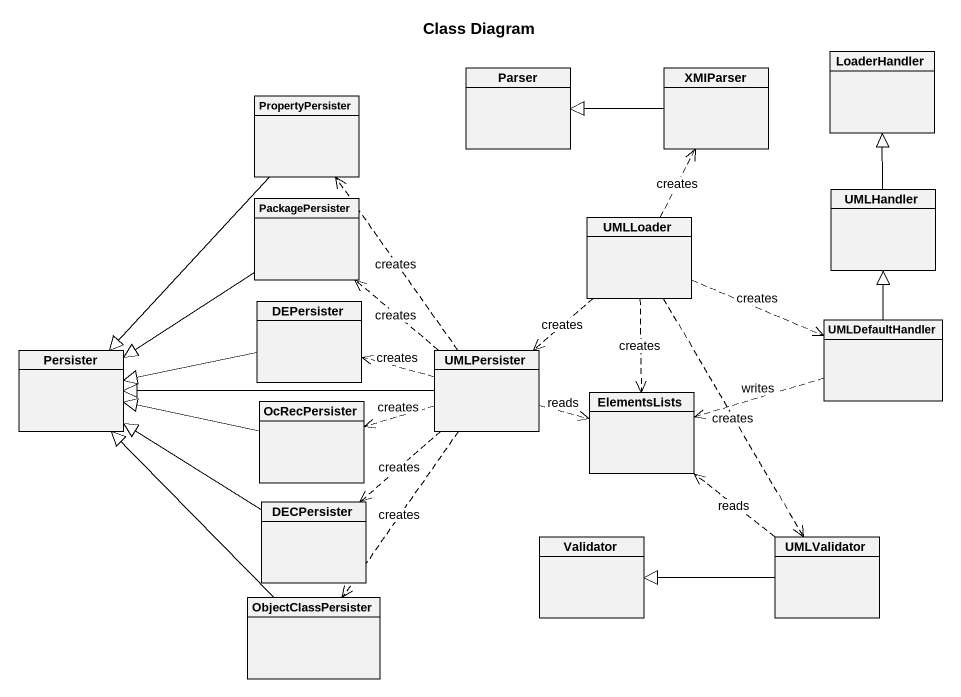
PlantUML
@startuml
title Class Diagram
hide circle
hide empty members
class PropertyPersister
class Parser
class XMIParser
class LoaderHandler
class PackagePersister
class UMLHandler
class UMLLoader
class DEPersister
class Persister
class UMLPersister
class UMLDefaultHandler
class OcRecPersister
class ElementsLists
class DECPersister
class Validator
class UMLValidator
class ObjectClassPersister
PropertyPersister --|> Persister
XMIParser -left-|> Parser
PackagePersister --|> Persister
UMLHandler -up-|> LoaderHandler
UMLLoader .up.> XMIParser : creates
UMLLoader ..> UMLPersister : creates
UMLLoader .right.> UMLDefaultHandler : creates
UMLLoader ..> ElementsLists : creates
UMLLoader ..> UMLValidator : creates
DEPersister -left-|> Persister
UMLPersister .up.> PropertyPersister : creates
UMLPersister .up.> PackagePersister : creates
UMLPersister .left.> DEPersister : creates
UMLPersister -left-|> Persister
UMLPersister .left.> OcRecPersister : creates
UMLPersister .right.> ElementsLists : reads
UMLPersister ..> DECPersister : creates
UMLPersister ..> ObjectClassPersister : creates
UMLDefaultHandler -up-|> UMLHandler
UMLDefaultHandler .left.> ElementsLists : writes
OcRecPersister -left-|> Persister
DECPersister -up-|> Persister
UMLValidator .up.> ElementsLists : reads
UMLValidator -left-|> Validator
ObjectClassPersister -up-|> Persister
@enduml
